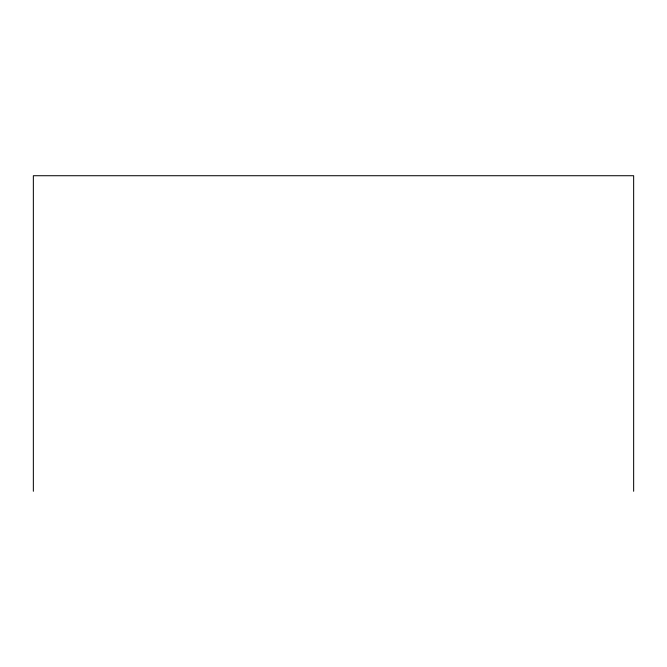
<?xml version="1.0" encoding="UTF-8"?>
<svg xmlns="http://www.w3.org/2000/svg" width="667" height="667" viewBox="0 0 667 667"><rect width="100%" height="100%" fill="white"/><g stroke="black" fill="none" stroke-linecap="round" stroke-linejoin="round"><path stroke-width="1" d="M633.65 491.279L633.65 175.721L33.35 175.721L33.35 491.279"/></g></svg>
